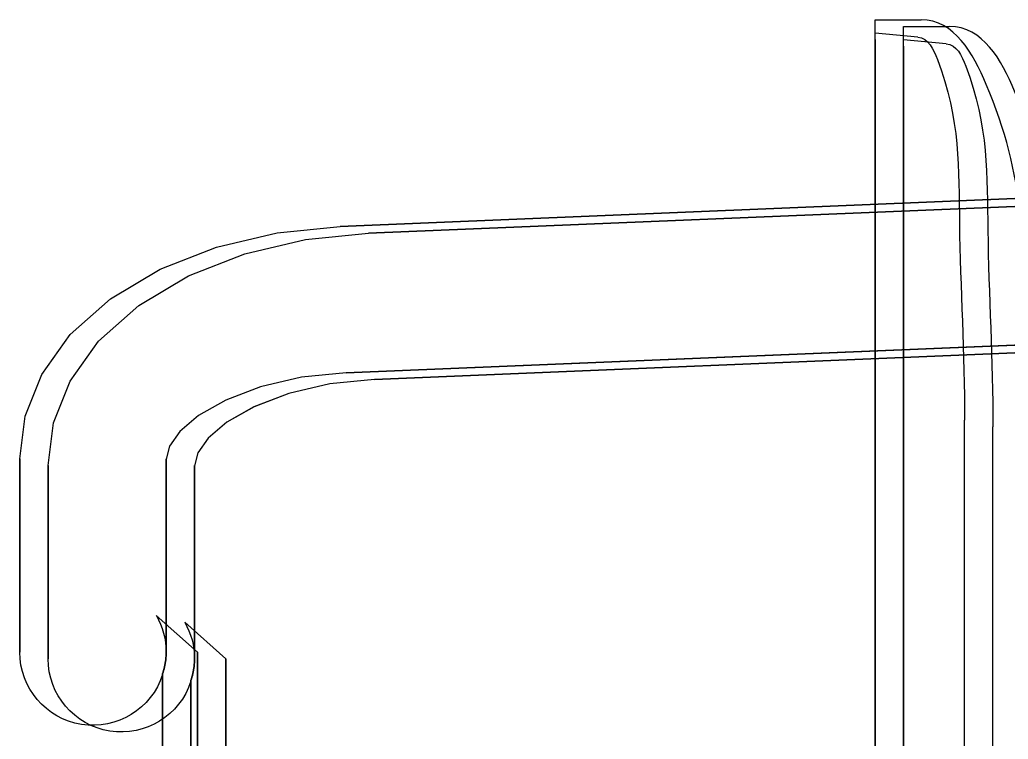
# Model space of a CAD drawing. Header units: millimetres. Extents: x -69706 to 52883, y -6882 to 68885.
# Drawn here: x 7113.7 to 7297.4, y 24181.5 to 24315.2 of the extents above; entities that cross this region are included whole.
import ezdxf

# ---------------------------------------------------------------- set-up
doc = ezdxf.new("R2010")
doc.units = ezdxf.units.MM
doc.layers.add('ac-SB', color=7, linetype='Continuous', lineweight=13)

# ---------------------------------------------------------------- blocks, each defined once
blk = doc.blocks.new('A$C15852BBE')
at = {"layer": 'ac-SB', "lineweight": -3}
for p, q in [((5901.4, 2895.25), (5901.4, 3474.11)), ((5901.4, 3472.94), (5901.4, 2894.09)), ((5906.66, 2894.02), (5906.66, 3472.87)), ((5906.66, 3471.7), (5906.66, 2892.85)), ((5901.4, 3210.3), (5901.4, 2891.58)), ((5906.66, 3209.07), (5906.66, 2890.34)), ((5884.76, 3203.64), (5884.76, 2965.98)), ((5890.02, 3202.4), (5890.02, 2964.74)), ((6027.31, 3057.16), (6027.31, 3009.1)), ((6027.31, 3009.1), (6027.31, 3057.16)), ((6033.81, 3013.13), (6033.81, 3057.16)), ((6033.81, 3057.16), (6033.81, 3013.13)), ((6032.58, 3055.92), (6032.58, 3007.86)), ((6032.58, 3007.86), (6032.58, 3055.92)), ((6039.08, 3011.89), (6039.08, 3055.92)), ((6039.08, 3055.92), (6039.08, 3011.89)), ((6033.81, 3013.28), (6033.81, 3013.13)), ((6033.81, 3013.13), (6033.81, 3013.28)), ((6039.08, 3012.04), (6039.08, 3011.89)), ((6039.08, 3011.89), (6039.08, 3012.04)), ((6034.97, 3002.3), (6027.31, 3009.1)), ((6027.31, 3009.1), (6034.97, 3002.3)), ((6033.15, 3009.1), (6033.15, 2999.72)), ((6033.15, 2999.72), (6033.15, 3009.1)), ((6033.15, 3009.1), (6033.15, 2999.72)), ((6033.15, 2999.72), (6033.15, 3009.1)), ((6060.35, 3009.1), (6060.35, 2999.72)), ((6060.35, 2999.72), (6060.35, 3009.1)), ((6060.35, 3009.1), (6060.35, 2999.72)), ((6060.35, 2999.72), (6060.35, 3009.1)), ((6040.24, 3001.06), (6032.58, 3007.86)), ((6032.58, 3007.86), (6040.24, 3001.06)), ((6038.42, 3007.86), (6038.42, 2998.48)), ((6038.42, 2998.48), (6038.42, 3007.86)), ((6038.42, 3007.86), (6038.42, 2998.48)), ((6038.42, 2998.48), (6038.42, 3007.86)), ((6065.62, 3007.86), (6065.62, 2998.48)), ((6065.62, 2998.48), (6065.62, 3007.86)), ((6065.62, 3007.86), (6065.62, 2998.48)), ((6065.62, 2998.48), (6065.62, 3007.86)), ((6033.15, 2999.72), (6033.15, 2973.21)), ((6033.15, 2999.72), (6033.15, 2973.21)), ((6033.15, 2973.21), (6033.15, 2999.72)), ((6033.15, 2973.21), (6033.15, 2999.72)), ((6038.42, 2998.48), (6038.42, 2971.97)), ((6038.42, 2998.48), (6038.42, 2971.97)), ((6038.42, 2971.97), (6038.42, 2998.48)), ((6038.42, 2971.97), (6038.42, 2998.48)), ((6060.35, 2999.72), (6060.35, 2973.21)), ((6060.35, 2999.72), (6060.35, 2973.21)), ((6060.35, 2973.21), (6060.35, 2999.72)), ((6060.35, 2973.21), (6060.35, 2999.72)), ((6065.62, 2998.48), (6065.62, 2971.97)), ((6065.62, 2998.48), (6065.62, 2971.97)), ((6065.62, 2971.97), (6065.62, 2998.48)), ((6065.62, 2971.97), (6065.62, 2998.48)), ((6032.53, 2970.84), (6033.15, 2973.24)), ((6032.53, 2970.84), (6033.15, 2973.23)), ((6060.35, 2973.2), (6059.33, 2965.26)), ((6060.35, 2973.19), (6059.33, 2965.26)), ((6030.58, 2968.12), (6032.53, 2970.84)), ((6030.58, 2968.11), (6032.53, 2970.84)), ((6037.79, 2969.6), (6038.42, 2972)), ((6037.79, 2969.6), (6038.42, 2971.99)), ((6065.62, 2971.96), (6064.6, 2964.02)), ((6065.62, 2971.96), (6064.6, 2964.02)), ((6035.84, 2966.88), (6037.79, 2969.6)), ((6035.85, 2966.88), (6037.79, 2969.6)), ((6027.11, 2965.15), (6030.58, 2968.11)), ((6027.12, 2965.15), (6030.58, 2968.12)), ((6032.38, 2963.91), (6035.85, 2966.88)), ((6032.38, 2963.91), (6035.84, 2966.88)), ((6022.08, 2962.26), (6027.11, 2965.15)), ((6022.09, 2962.27), (6027.12, 2965.15)), ((6059.33, 2965.26), (6056.24, 2957.51)), ((6059.33, 2965.26), (6056.24, 2957.5)), ((6027.35, 2961.03), (6032.38, 2963.91)), ((6027.35, 2961.02), (6032.38, 2963.91)), ((6064.6, 2964.02), (6061.51, 2956.27)), ((6064.6, 2964.02), (6061.51, 2956.27)), ((6015.61, 2959.79), (6022.09, 2962.27)), ((6015.61, 2959.79), (6022.08, 2962.26)), ((6008, 2958.03), (6015.61, 2959.79)), ((6008, 2958.03), (6015.61, 2959.79)), ((6020.87, 2958.55), (6027.35, 2961.02)), ((6020.88, 2958.55), (6027.35, 2961.03)), ((5999.68, 2957.18), (6008, 2958.03)), ((5999.68, 2957.18), (6008, 2958.03)), ((6013.27, 2956.79), (6020.88, 2958.55)), ((6013.27, 2956.79), (6020.87, 2958.55)), ((5999.68, 2957.18), (5618.99, 2941.43)), ((5618.99, 2941.43), (5999.68, 2957.18)), ((6004.94, 2955.94), (5624.26, 2940.19)), ((5624.26, 2940.19), (6004.94, 2955.94)), ((6004.94, 2955.94), (6013.27, 2956.79)), ((6004.94, 2955.94), (6013.27, 2956.79)), ((6056.24, 2957.51), (6050.96, 2950.1)), ((6056.24, 2957.5), (6050.96, 2950.1)), ((6061.51, 2956.27), (6056.23, 2948.86)), ((6061.51, 2956.27), (6056.23, 2948.86)), ((6050.96, 2950.1), (6043.5, 2943.43)), ((6050.96, 2950.1), (6043.5, 2943.43)), ((6056.23, 2948.86), (6048.77, 2942.19)), ((6056.23, 2948.86), (6048.77, 2942.19)), ((6043.5, 2943.43), (6034.24, 2937.93)), ((6043.5, 2943.43), (6034.24, 2937.93)), ((6048.77, 2942.19), (6039.51, 2936.69)), ((6048.77, 2942.19), (6039.51, 2936.69)), ((6034.24, 2937.93), (6023.76, 2933.85)), ((6034.24, 2937.93), (6023.77, 2933.85)), ((6039.51, 2936.69), (6029.03, 2932.61)), ((6039.51, 2936.69), (6029.03, 2932.61)), ((6023.77, 2933.85), (6012.5, 2931.21)), ((6023.76, 2933.85), (6012.5, 2931.21)), ((6029.03, 2932.61), (6017.77, 2929.97)), ((6029.03, 2932.61), (6017.77, 2929.97)), ((6000.8, 2930), (5620.11, 2914.25)), ((5620.12, 2914.25), (6000.8, 2930)), ((6012.5, 2931.21), (6000.8, 2930)), ((6012.5, 2931.21), (6000.8, 2930)), ((6017.77, 2929.97), (6006.07, 2928.76)), ((6017.77, 2929.97), (6006.07, 2928.76)), ((6006.07, 2928.76), (5625.38, 2913.01)), ((5625.39, 2913.01), (6006.07, 2928.76)), ((5893.43, 2894.79), (5901.4, 2894.09)), ((5898.7, 2893.55), (5906.66, 2892.85)), ((5901.4, 2891.58), (5892.87, 2891.58)), ((5906.66, 2890.34), (5898.13, 2890.34))]:
    blk.add_line(p, q, dxfattribs=at)
at = {"layer": 'ac-SB', "lineweight": -3, "extrusion": (0, 0, -1)}
for centre, major_axis, start_param, end_param in [((6046.75, 3009.1), (9.62, 9.62), 4.239792, 7.068583), ((6046.75, 3009.1), (9.62, 9.62), 4.239792, 7.068583), ((6052.02, 3007.86), (9.62, 9.62), 4.239792, 7.068583), ((6052.02, 3007.86), (9.62, 9.62), 4.239792, 7.068583), ((6046.75, 3009.1), (9.62, 9.62), 3.403765, 3.926991), ((6046.75, 3009.1), (9.62, 9.62), 3.403765, 3.926991), ((6052.02, 3007.86), (-9.62, 9.62), 4.974561, 5.497787), ((6052.02, 3007.86), (-9.62, 9.62), 4.974561, 5.497787)]:
    blk.add_ellipse(centre, major_axis=major_axis, ratio=1, start_param=start_param, end_param=end_param, dxfattribs=at)
at = {"layer": 'ac-SB', "lineweight": -3}
for points, knots in [([(6033.15, 3009.1), (6033.15, 3009.57), (6033.2, 3010.51), (6033.42, 3011.86), (6033.67, 3012.72), (6033.81, 3013.13)], [0, 0, 0, 0, 0.348448, 0.680636, 1, 1, 1, 1]), ([(6033.81, 3013.13), (6033.67, 3012.72), (6033.42, 3011.85), (6033.2, 3010.5), (6033.15, 3009.57), (6033.15, 3009.1)], [0, 0, 0, 0, 0.322223, 0.654285, 1, 1, 1, 1]), ([(6038.42, 3007.86), (6038.42, 3008.34), (6038.47, 3009.27), (6038.69, 3010.62), (6038.93, 3011.48), (6039.08, 3011.89)], [0, 0, 0, 0, 0.348448, 0.680636, 1, 1, 1, 1]), ([(6039.08, 3011.89), (6038.93, 3011.48), (6038.69, 3010.61), (6038.47, 3009.26), (6038.42, 3008.33), (6038.42, 3007.86)], [0, 0, 0, 0, 0.322223, 0.654285, 1, 1, 1, 1]), ([(5893.43, 2894.79), (5891.5, 2894.95), (5885.49, 2908.31), (5886.22, 2930.75), (5884.76, 2953.8), (5884.76, 2965.98)], [0, 0, 0, 0, 0.07617, 0.498043, 1, 1, 1, 1]), ([(5898.7, 2893.55), (5896.76, 2893.72), (5890.76, 2907.07), (5891.49, 2929.52), (5890.02, 2952.56), (5890.02, 2964.74)], [0, 0, 0, 0, 0.07617, 0.498043, 1, 1, 1, 1]), ([(5873.7, 2945.2), (5873.7, 2939.31), (5874.04, 2925.11), (5878.31, 2906.91), (5886.58, 2891.58), (5892.87, 2891.58)], [0, 0, 0, 0, 0.293558, 0.713089, 1, 1, 1, 1]), ([(5878.97, 2943.96), (5878.97, 2938.07), (5879.31, 2923.88), (5883.57, 2905.67), (5891.85, 2890.34), (5898.13, 2890.34)], [0, 0, 0, 0, 0.293558, 0.713089, 1, 1, 1, 1])]:
    blk.add_open_spline(points, degree=3, knots=knots, dxfattribs=at)

msp = doc.modelspace()

# ---------------------------------------------------------------- block references
at = {"layer": 'ac-SB', "rotation": 180}
msp.add_blockref('A$C15852BBE', (13179.315, 27205.514), dxfattribs=at)

doc.saveas('drawing.dxf')
